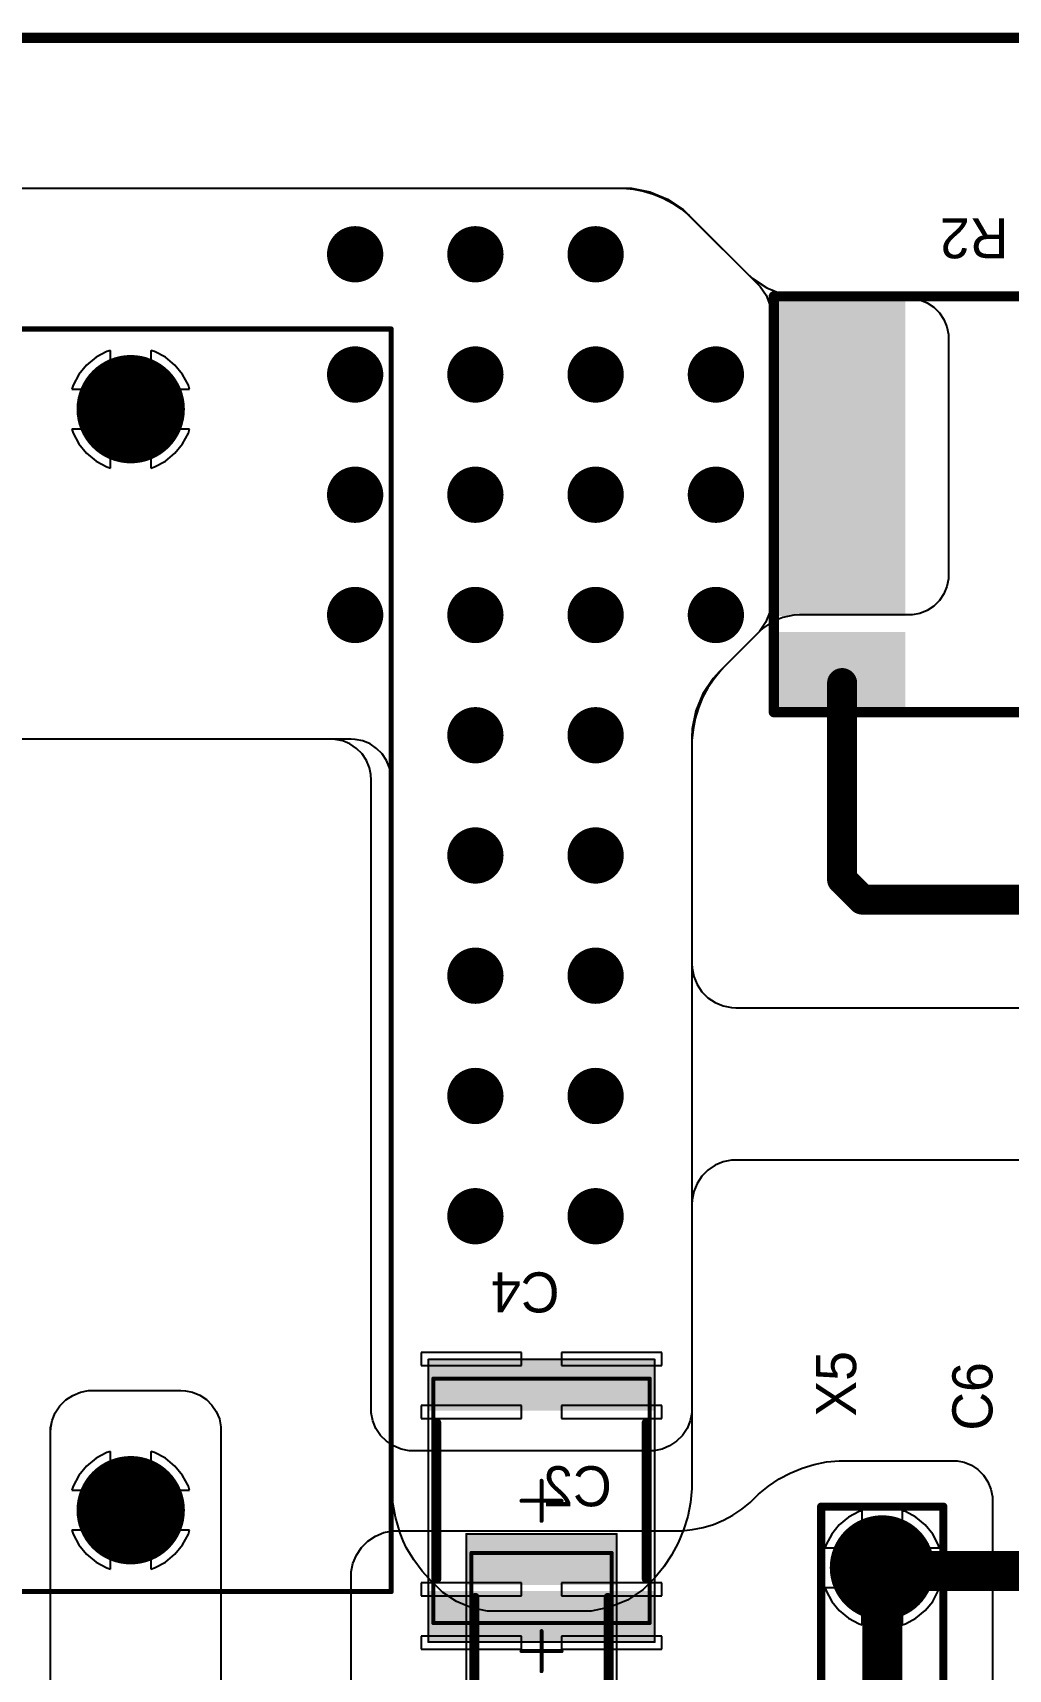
# Model space of a CAD drawing. Header units: millimetres. Extents: x 25 to 162, y 25 to 111.
# Drawn here: x 96.96 to 121.3, y 69.7 to 110.53 of the extents above; entities that cross this region are included whole.
import ezdxf

# ---------------------------------------------------------------- set-up
doc = ezdxf.new("R2010")
doc.units = ezdxf.units.MM
for name, color, linetype in [('BottomLayer', 5, 'Continuous'), ('BottomOverlay', 54, 'Continuous'), ('BottomPaste', 16, 'Continuous'), ('BottomSolder', 6, 'Continuous'), ('Mechanical1', 6, 'Continuous'), ('Mechanical13', 56, 'Continuous'), ('Mechanical15', 56, 'Continuous'), ('MultiLayer', 9, 'Continuous'), ('PadHoleLayer', 156, 'Continuous'), ('TopLayer', 1, 'Continuous'), ('TopOverlay', 2, 'Continuous'), ('TopPaste', 8, 'Continuous'), ('TopSolder', 216, 'Continuous'), ('ViaHoleLayer', 16, 'Continuous')]:
    doc.layers.add(name, color=color, linetype=linetype)

# ---------------------------------------------------------------- blocks, each defined once
blk = doc.blocks.new('SMD_C_1812_B_102')
at = {"layer": 'BottomLayer'}
for points in [[(-2.8, 1.75), (-2.8, -1.75), (-1.75, 1.75), (-1.75, -1.75)], [(1.75, 1.75), (1.75, -1.75), (2.8, 1.75), (2.8, -1.75)]]:
    blk.add_solid(points, dxfattribs=at)
at = {"layer": 'BottomOverlay', "const_width": 0.2}
for points in [[(-1.35, 1.65), (1.35, 1.65)], [(-1.35, -1.65), (1.35, -1.65)]]:
    blk.add_lwpolyline(points, dxfattribs=at)
at = {"layer": 'BottomOverlay', "const_width": 0.1}
for points in [[(-1.4, 1.65, 1), (-1.3, 1.65, 1)], [(1.3, 1.65, 1), (1.4, 1.65, 1)], [(-1.4, -1.65, 1), (-1.3, -1.65, 1)], [(1.3, -1.65, 1), (1.4, -1.65, 1)]]:
    blk.add_lwpolyline(points, format="xyb", close=True, dxfattribs=at)
at = {"layer": 'BottomPaste'}
for points in [[(-2.8, 1.75), (-2.8, -1.75), (-1.75, 1.75), (-1.75, -1.75)], [(1.75, 1.75), (1.75, -1.75), (2.8, 1.75), (2.8, -1.75)]]:
    blk.add_solid(points, dxfattribs=at)
at = {"layer": 'BottomSolder'}
for points in [[(-2.902, 1.852), (-2.902, -1.852), (-1.648, 1.852), (-1.648, -1.852)], [(1.648, 1.852), (1.648, -1.852), (2.902, 1.852), (2.902, -1.852)]]:
    blk.add_solid(points, dxfattribs=at)
at = {"layer": 'Mechanical13', "const_width": 0.1}
for points in [[(-2.45, 1.75), (-2.45, -1.75)], [(-2.45, 1.75), (2.45, 1.75)], [(2.45, 1.75), (2.45, -1.75)], [(-2.45, -1.75), (2.45, -1.75)]]:
    blk.add_lwpolyline(points, dxfattribs=at)
at = {"layer": 'Mechanical13', "const_width": 0.05}
for points in [[(-2.475, 1.75, 1), (-2.425, 1.75, 1)], [(-2.475, 1.75, 1), (-2.425, 1.75, 1)], [(2.425, 1.75, 1), (2.475, 1.75, 1)], [(2.425, 1.75, 1), (2.475, 1.75, 1)], [(-2.475, -1.75, 1), (-2.425, -1.75, 1)], [(-2.475, -1.75, 1), (-2.425, -1.75, 1)], [(2.425, -1.75, 1), (2.475, -1.75, 1)], [(2.425, -1.75, 1), (2.475, -1.75, 1)]]:
    blk.add_lwpolyline(points, format="xyb", close=True, dxfattribs=at)
at = {"layer": 'Mechanical15'}
for points, const_width in [([(-2.925, 1.875), (-2.925, -1.875)], 0.05), ([(-2.925, 1.875), (2.925, 1.875)], 0.05), ([(2.925, 1.875), (2.925, -1.875)], 0.05), ([(0, 0.5), (0, -0.5)], 0.1), ([(-0.5, 0), (0.5, 0)], 0.1), ([(-2.925, -1.875), (2.925, -1.875)], 0.05)]:
    blk.add_lwpolyline(points, dxfattribs=dict(at, const_width=const_width))
for points, const_width in [([(-2.937, 1.875, 1), (-2.913, 1.875, 1)], 0.025), ([(-2.937, 1.875, 1), (-2.913, 1.875, 1)], 0.025), ([(2.913, 1.875, 1), (2.937, 1.875, 1)], 0.025), ([(2.913, 1.875, 1), (2.937, 1.875, 1)], 0.025), ([(-0.025, 0.5, 1), (0.025, 0.5, 1)], 0.05), ([(-0.525, 0, 1), (-0.475, 0, 1)], 0.05), ([(0.475, 0, 1), (0.525, 0, 1)], 0.05), ([(-0.025, -0.5, 1), (0.025, -0.5, 1)], 0.05), ([(-2.937, -1.875, 1), (-2.913, -1.875, 1)], 0.025), ([(-2.937, -1.875, 1), (-2.913, -1.875, 1)], 0.025), ([(2.913, -1.875, 1), (2.937, -1.875, 1)], 0.025), ([(2.913, -1.875, 1), (2.937, -1.875, 1)], 0.025)]:
    blk.add_lwpolyline(points, format="xyb", close=True, dxfattribs=dict(at, const_width=const_width))
blk = doc.blocks.new('MKP_W13_H24_L31_5_LS27_5_103')
at = {"layer": 'BottomLayer', "const_width": 1.25}
for points in [[(-14.36, 0, 1), (-13.11, 0, 1)], [(13.11, 0, 1), (14.36, 0, 1)]]:
    blk.add_lwpolyline(points, format="xyb", close=True, dxfattribs=at)
at = {"layer": 'BottomSolder', "const_width": 1.352}
for points in [[(-14.411, 0, 1), (-13.059, 0, 1)], [(13.059, 0, 1), (14.411, 0, 1)]]:
    blk.add_lwpolyline(points, format="xyb", close=True, dxfattribs=at)
at = {"layer": 'MultiLayer', "const_width": 1.25}
for points in [[(-14.36, 0, 1), (-13.11, 0, 1)], [(13.11, 0, 1), (14.36, 0, 1)]]:
    blk.add_lwpolyline(points, format="xyb", close=True, dxfattribs=at)
at = {"layer": 'PadHoleLayer', "const_width": 0.6}
for points in [[(-14.035, 0, 1), (-13.435, 0, 1)], [(13.435, 0, 1), (14.035, 0, 1)]]:
    blk.add_lwpolyline(points, format="xyb", close=True, dxfattribs=at)
at = {"layer": 'TopLayer', "const_width": 1.25}
for points in [[(-14.36, 0, 1), (-13.11, 0, 1)], [(13.11, 0, 1), (14.36, 0, 1)]]:
    blk.add_lwpolyline(points, format="xyb", close=True, dxfattribs=at)
at = {"layer": 'TopOverlay', "const_width": 0.127}
for points in [[(15.765, 6.5), (-15.735, 6.5)], [(-15.735, -6.5), (-15.735, 6.5)], [(15.765, -6.5), (15.765, 6.5)], [(15.765, -6.5), (-15.735, -6.5)]]:
    blk.add_lwpolyline(points, dxfattribs=at)
at = {"layer": 'TopOverlay', "const_width": 0.0635}
for points in [[(-15.767, 6.5, 1), (-15.703, 6.5, 1)], [(-15.767, 6.5, 1), (-15.703, 6.5, 1)], [(15.733, 6.5, 1), (15.797, 6.5, 1)], [(15.733, 6.5, 1), (15.797, 6.5, 1)], [(-15.767, -6.5, 1), (-15.703, -6.5, 1)], [(-15.767, -6.5, 1), (-15.703, -6.5, 1)], [(15.733, -6.5, 1), (15.797, -6.5, 1)], [(15.733, -6.5, 1), (15.797, -6.5, 1)]]:
    blk.add_lwpolyline(points, format="xyb", close=True, dxfattribs=at)
at = {"layer": 'TopSolder', "const_width": 1.352}
for points in [[(-14.411, 0, 1), (-13.059, 0, 1)], [(13.059, 0, 1), (14.411, 0, 1)]]:
    blk.add_lwpolyline(points, format="xyb", close=True, dxfattribs=at)
blk = doc.blocks.new('SMD_C_2220_104')
at = {"layer": 'Mechanical13', "const_width": 0.1}
for points in [[(-3.05, -2.7), (-3.05, 2.7)], [(3.05, 2.7), (-3.05, 2.7)], [(3.05, -2.7), (3.05, 2.7)], [(3.05, -2.7), (-3.05, -2.7)]]:
    blk.add_lwpolyline(points, dxfattribs=at)
at = {"layer": 'Mechanical13', "const_width": 0.05}
for points in [[(-3.075, 2.7, 1), (-3.025, 2.7, 1)], [(-3.075, 2.7, 1), (-3.025, 2.7, 1)], [(3.025, 2.7, 1), (3.075, 2.7, 1)], [(3.025, 2.7, 1), (3.075, 2.7, 1)], [(-3.075, -2.7, 1), (-3.025, -2.7, 1)], [(-3.075, -2.7, 1), (-3.025, -2.7, 1)], [(3.025, -2.7, 1), (3.075, -2.7, 1)], [(3.025, -2.7, 1), (3.075, -2.7, 1)]]:
    blk.add_lwpolyline(points, format="xyb", close=True, dxfattribs=at)
at = {"layer": 'Mechanical15'}
for points, const_width in [([(-3.525, -2.825), (-3.525, 2.825)], 0.05), ([(3.525, 2.825), (-3.525, 2.825)], 0.05), ([(3.525, -2.825), (3.525, 2.825)], 0.05), ([(0, -0.5), (0, 0.5)], 0.1), ([(0.5, 0), (-0.5, 0)], 0.1), ([(3.525, -2.825), (-3.525, -2.825)], 0.05)]:
    blk.add_lwpolyline(points, dxfattribs=dict(at, const_width=const_width))
for points, const_width in [([(-3.537, 2.825, 1), (-3.512, 2.825, 1)], 0.025), ([(-3.537, 2.825, 1), (-3.512, 2.825, 1)], 0.025), ([(3.512, 2.825, 1), (3.537, 2.825, 1)], 0.025), ([(3.512, 2.825, 1), (3.537, 2.825, 1)], 0.025), ([(-0.025, 0.5, 1), (0.025, 0.5, 1)], 0.05), ([(-0.525, 0, 1), (-0.475, 0, 1)], 0.05), ([(0.475, 0, 1), (0.525, 0, 1)], 0.05), ([(-0.025, -0.5, 1), (0.025, -0.5, 1)], 0.05), ([(-3.537, -2.825, 1), (-3.512, -2.825, 1)], 0.025), ([(-3.537, -2.825, 1), (-3.512, -2.825, 1)], 0.025), ([(3.512, -2.825, 1), (3.537, -2.825, 1)], 0.025), ([(3.512, -2.825, 1), (3.537, -2.825, 1)], 0.025)]:
    blk.add_lwpolyline(points, format="xyb", close=True, dxfattribs=dict(at, const_width=const_width))
at = {"layer": 'TopLayer'}
for points in [[(-2.35, -2.7), (-2.35, 2.7), (-3.4, -2.7), (-3.4, 2.7)], [(3.4, -2.7), (3.4, 2.7), (2.35, -2.7), (2.35, 2.7)]]:
    blk.add_solid(points, dxfattribs=at)
at = {"layer": 'TopOverlay', "const_width": 0.2}
for points in [[(1.95, 2.6), (-1.95, 2.6)], [(1.95, -2.6), (-1.95, -2.6)]]:
    blk.add_lwpolyline(points, dxfattribs=at)
at = {"layer": 'TopOverlay', "const_width": 0.1}
for points in [[(-2, 2.6, 1), (-1.9, 2.6, 1)], [(1.9, 2.6, 1), (2, 2.6, 1)], [(-2, -2.6, 1), (-1.9, -2.6, 1)], [(1.9, -2.6, 1), (2, -2.6, 1)]]:
    blk.add_lwpolyline(points, format="xyb", close=True, dxfattribs=at)
at = {"layer": 'TopPaste'}
for points in [[(-2.35, -2.7), (-2.35, 2.7), (-3.4, -2.7), (-3.4, 2.7)], [(3.4, -2.7), (3.4, 2.7), (2.35, -2.7), (2.35, 2.7)]]:
    blk.add_solid(points, dxfattribs=at)
at = {"layer": 'TopSolder'}
for points in [[(-2.248, -2.802), (-2.248, 2.802), (-3.502, -2.802), (-3.502, 2.802)], [(3.502, -2.802), (3.502, 2.802), (2.248, -2.802), (2.248, 2.802)]]:
    blk.add_solid(points, dxfattribs=at)
blk = doc.blocks.new('WSL3637_3_O__110')
at = {"layer": 'TopLayer'}
for points in [[(-1.475, 4.43), (1.475, 4.43), (-1.475, 6.09), (1.475, 6.09)], [(5.995, 4.43), (8.945, 4.43), (5.995, 6.09), (8.945, 6.09)], [(-1.475, -3.82), (1.475, -3.82), (-1.475, 3.82), (1.475, 3.82)], [(5.995, -3.82), (8.945, -3.82), (5.995, 3.82), (8.945, 3.82)]]:
    blk.add_solid(points, dxfattribs=at)
at = {"layer": 'TopOverlay', "const_width": 0.254}
for points in [[(-1.7, 6.325), (-1.7, -4.05)], [(9.175, 6.325), (-1.7, 6.325)], [(9.175, 6.325), (9.175, -4.05)], [(9.175, -4.05), (-1.7, -4.05)]]:
    blk.add_lwpolyline(points, dxfattribs=at)
at = {"layer": 'TopOverlay', "const_width": 0.127}
for points in [[(-1.763, 6.325, 1), (-1.636, 6.325, 1)], [(-1.763, 6.325, 1), (-1.636, 6.325, 1)], [(9.112, 6.325, 1), (9.239, 6.325, 1)], [(9.112, 6.325, 1), (9.239, 6.325, 1)], [(-1.763, -4.05, 1), (-1.636, -4.05, 1)], [(-1.763, -4.05, 1), (-1.636, -4.05, 1)], [(9.112, -4.05, 1), (9.239, -4.05, 1)], [(9.112, -4.05, 1), (9.239, -4.05, 1)]]:
    blk.add_lwpolyline(points, format="xyb", close=True, dxfattribs=at)
at = {"layer": 'TopPaste'}
for points in [[(-1.475, 4.43), (1.475, 4.43), (-1.475, 6.09), (1.475, 6.09)], [(5.995, 4.43), (8.945, 4.43), (5.995, 6.09), (8.945, 6.09)], [(-1.475, -3.82), (1.475, -3.82), (-1.475, 3.82), (1.475, 3.82)], [(5.995, -3.82), (8.945, -3.82), (5.995, 3.82), (8.945, 3.82)]]:
    blk.add_solid(points, dxfattribs=at)
at = {"layer": 'TopSolder'}
for points in [[(-1.577, 4.328), (1.577, 4.328), (-1.577, 6.192), (1.577, 6.192)], [(5.893, 4.328), (9.047, 4.328), (5.893, 6.192), (9.047, 6.192)], [(-1.577, -3.922), (1.577, -3.922), (-1.577, 3.922), (1.577, 3.922)], [(5.893, -3.922), (9.047, -3.922), (5.893, 3.922), (9.047, 3.922)]]:
    blk.add_solid(points, dxfattribs=at)
blk = doc.blocks.new('63849_1___________154719_1__124')
at = {"layer": 'BottomLayer', "const_width": 1.206}
for points in [[(-0.603, 0, 1), (0.603, 0, 1)], [(4.477, 0, 1), (5.683, 0, 1)]]:
    blk.add_lwpolyline(points, format="xyb", close=True, dxfattribs=at)
at = {"layer": 'BottomSolder', "const_width": 1.308}
for points in [[(-0.654, 0, 1), (0.654, 0, 1)], [(4.426, 0, 1), (5.734, 0, 1)]]:
    blk.add_lwpolyline(points, format="xyb", close=True, dxfattribs=at)
at = {"layer": 'MultiLayer', "const_width": 1.206}
for points in [[(-0.603, 0, 1), (0.603, 0, 1)], [(4.477, 0, 1), (5.683, 0, 1)]]:
    blk.add_lwpolyline(points, format="xyb", close=True, dxfattribs=at)
at = {"layer": 'PadHoleLayer', "const_width": 0.75}
for points in [[(-0.375, 0, 1), (0.375, 0, 1)], [(4.705, 0, 1), (5.455, 0, 1)]]:
    blk.add_lwpolyline(points, format="xyb", close=True, dxfattribs=at)
at = {"layer": 'TopLayer', "const_width": 1.206}
for points in [[(-0.603, 0, 1), (0.603, 0, 1)], [(4.477, 0, 1), (5.683, 0, 1)]]:
    blk.add_lwpolyline(points, format="xyb", close=True, dxfattribs=at)
at = {"layer": 'TopOverlay', "const_width": 0.203}
for points in [[(-1.524, 1.524), (6.604, 1.524)], [(-1.524, 1.524), (-1.524, -1.524)], [(6.604, 1.524), (6.604, -1.524)], [(-1.524, -1.524), (6.604, -1.524)]]:
    blk.add_lwpolyline(points, dxfattribs=at)
at = {"layer": 'TopOverlay', "const_width": 0.102}
for points in [[(-1.575, 1.524, 1), (-1.473, 1.524, 1)], [(-1.575, 1.524, 1), (-1.473, 1.524, 1)], [(6.553, 1.524, 1), (6.655, 1.524, 1)], [(6.553, 1.524, 1), (6.655, 1.524, 1)], [(-1.575, -1.524, 1), (-1.473, -1.524, 1)], [(-1.575, -1.524, 1), (-1.473, -1.524, 1)], [(6.553, -1.524, 1), (6.655, -1.524, 1)], [(6.553, -1.524, 1), (6.655, -1.524, 1)]]:
    blk.add_lwpolyline(points, format="xyb", close=True, dxfattribs=at)
at = {"layer": 'TopSolder', "const_width": 1.308}
for points in [[(-0.654, 0, 1), (0.654, 0, 1)], [(4.426, 0, 1), (5.734, 0, 1)]]:
    blk.add_lwpolyline(points, format="xyb", close=True, dxfattribs=at)

msp = doc.modelspace()

# ---------------------------------------------------------------- linework, layer by layer
at = {"layer": 'BottomLayer'}
for p, q in [((67.65, 106.65), (111.655, 106.65)), ((111.655, 106.65), (111.655, 106.65)), ((111.655, 106.65), (111.655, 106.65)), ((111.655, 106.65), (111.892, 106.65)), ((111.892, 106.65), (112.356, 106.558)), ((112.356, 106.558), (112.793, 106.377)), ((112.793, 106.377), (113.186, 106.114)), ((113.186, 106.114), (113.354, 105.946)), ((113.354, 105.946), (115.017, 104.283)), ((115.017, 104.283), (115.017, 104.283)), ((115.017, 104.283), (115.017, 104.283)), ((115.017, 104.283), (115.108, 104.192)), ((115.108, 104.192), (115.251, 103.978)), ((115.251, 103.978), (115.35, 103.74)), ((115.35, 103.74), (115.4, 103.487)), ((115.4, 103.487), (115.4, 103.359)), ((115.4, 103.359), (115.4, 96.483)), ((115.4, 96.483), (115.4, 96.483)), ((115.4, 96.483), (115.4, 96.344)), ((115.346, 96.072), (115.24, 95.816)), ((115.4, 96.344), (115.346, 96.072)), ((115.086, 95.586), (114.988, 95.488)), ((115.24, 95.816), (115.086, 95.586)), ((114.988, 95.488), (114.083, 94.583)), ((113.929, 94.413), (113.675, 94.033)), ((114.083, 94.583), (113.929, 94.413)), ((114.083, 94.583), (114.083, 94.583)), ((113.675, 94.033), (113.5, 93.611)), ((113.5, 93.611), (113.411, 93.163)), ((113.411, 93.163), (113.4, 92.934)), ((104.9, 92.9), (76.3, 92.9)), ((104.998, 92.895), (104.9, 92.9)), ((105.19, 92.857), (104.998, 92.895)), ((105.371, 92.782), (105.19, 92.857)), ((105.534, 92.673), (105.371, 92.782)), ((113.4, 92.934), (113.4, 74.38)), ((105.673, 92.534), (105.534, 92.673)), ((105.782, 92.371), (105.673, 92.534)), ((105.857, 92.19), (105.782, 92.371)), ((105.891, 92.018), (105.857, 92.19)), ((105.895, 91.998), (105.891, 92.018)), ((105.9, 91.904), (105.895, 91.998)), ((105.9, 91.9), (105.9, 91.904)), ((105.9, 74.521), (105.9, 91.9)), ((105.9, 91.9), (105.9, 91.9)), ((105.9, 91.9), (105.9, 91.9)), ((97.634, 76.269), (97.781, 76.416)), ((97.781, 76.416), (97.953, 76.53)), ((97.953, 76.53), (98.144, 76.61)), ((98.144, 76.61), (98.347, 76.65)), ((98.347, 76.65), (98.45, 76.65)), ((98.45, 76.65), (100.65, 76.65)), ((100.65, 76.65), (100.65, 76.65)), ((100.65, 76.65), (100.65, 76.65)), ((100.65, 76.65), (100.651, 76.65)), ((100.651, 76.65), (100.768, 76.646)), ((100.768, 76.646), (100.942, 76.612)), ((100.942, 76.612), (101.124, 76.536)), ((101.124, 76.536), (101.287, 76.427)), ((101.287, 76.427), (101.427, 76.287)), ((97.44, 75.906), (97.519, 76.097)), ((97.519, 76.097), (97.634, 76.269)), ((101.427, 76.287), (101.536, 76.124)), ((101.536, 76.124), (101.612, 75.942)), ((97.4, 75.6), (97.403, 75.717)), ((97.4, 64.7), (97.4, 75.6)), ((97.4, 75.6), (97.4, 75.6)), ((97.4, 75.6), (97.4, 75.6)), ((97.403, 75.717), (97.44, 75.906)), ((101.612, 75.942), (101.65, 75.748)), ((101.65, 75.748), (101.65, 75.65)), ((101.65, 75.65), (101.65, 64.65)), ((105.897, 74.314), (105.9, 74.521)), ((105.932, 73.9), (105.897, 74.314)), ((113.4, 74.38), (113.4, 74.38)), ((113.4, 74.38), (113.4, 74.204)), ((113.4, 74.204), (113.366, 73.855)), ((106.008, 73.492), (105.932, 73.9)), ((113.297, 73.511), (113.195, 73.175)), ((113.366, 73.855), (113.297, 73.511)), ((106.123, 73.093), (106.008, 73.492)), ((106.2, 72.9), (106.123, 73.093)), ((113.195, 73.175), (113.061, 72.85)), ((106.276, 72.738), (106.2, 72.9)), ((106.2, 72.9), (106.2, 72.9)), ((106.2, 72.9), (106.2, 72.9)), ((106.46, 72.429), (106.276, 72.738)), ((113.061, 72.85), (112.895, 72.541)), ((106.673, 72.141), (106.46, 72.429)), ((112.895, 72.541), (112.7, 72.249)), ((106.914, 71.874), (106.673, 72.141)), ((107.046, 71.754), (106.914, 71.874)), ((112.478, 71.978), (112.354, 71.854)), ((112.7, 72.249), (112.478, 71.978)), ((107.19, 71.61), (107.046, 71.754)), ((107.527, 71.385), (107.19, 71.61)), ((112.186, 71.686), (111.793, 71.423)), ((112.354, 71.854), (112.186, 71.686)), ((112.354, 71.854), (112.354, 71.854)), ((107.902, 71.229), (107.527, 71.385)), ((108.301, 71.15), (107.902, 71.229)), ((108.504, 71.15), (108.301, 71.15)), ((110.655, 71.15), (108.504, 71.15)), ((110.892, 71.15), (110.655, 71.15)), ((111.356, 71.242), (110.892, 71.15)), ((111.793, 71.423), (111.356, 71.242))]:
    msp.add_line(p, q, dxfattribs=at)
for points, const_width in [([(104.7, 105, 1), (105.3, 105, 1)], 0.6), ([(107.7, 105, 1), (108.3, 105, 1)], 0.6), ([(110.7, 105, 1), (111.3, 105, 1)], 0.6), ([(104.7, 102, 1), (105.3, 102, 1)], 0.6), ([(107.7, 102, 1), (108.3, 102, 1)], 0.6), ([(110.7, 102, 1), (111.3, 102, 1)], 0.6), ([(113.7, 102, 1), (114.3, 102, 1)], 0.6), ([(104.7, 99, 1), (105.3, 99, 1)], 0.6), ([(107.7, 99, 1), (108.3, 99, 1)], 0.6), ([(110.7, 99, 1), (111.3, 99, 1)], 0.6), ([(113.7, 99, 1), (114.3, 99, 1)], 0.6), ([(104.7, 96, 1), (105.3, 96, 1)], 0.6), ([(107.7, 96, 1), (108.3, 96, 1)], 0.6), ([(110.7, 96, 1), (111.3, 96, 1)], 0.6), ([(113.7, 96, 1), (114.3, 96, 1)], 0.6), ([(107.7, 93, 1), (108.3, 93, 1)], 0.6), ([(110.7, 93, 1), (111.3, 93, 1)], 0.6), ([(107.7, 90, 1), (108.3, 90, 1)], 0.6), ([(110.7, 90, 1), (111.3, 90, 1)], 0.6), ([(107.7, 87, 1), (108.3, 87, 1)], 0.6), ([(110.7, 87, 1), (111.3, 87, 1)], 0.6), ([(107.7, 84, 1), (108.3, 84, 1)], 0.6), ([(110.7, 84, 1), (111.3, 84, 1)], 0.6), ([(107.7, 81, 1), (108.3, 81, 1)], 0.6), ([(110.7, 81, 1), (111.3, 81, 1)], 0.6), ([(117.9, 72.23, 1), (118.4, 72.23, 1)], 0.5), ([(117.9, 72.23, 1), (118.4, 72.23, 1)], 0.5), ([(117.98, 72.15, 1), (118.48, 72.15, 1)], 0.5), ([(117.98, 72.15, 1), (118.48, 72.15, 1)], 0.5)]:
    msp.add_lwpolyline(points, format="xyb", close=True, dxfattribs=dict(at, const_width=const_width))
at = {"layer": 'BottomLayer', "const_width": 1}
for points in [[(118.15, 67.15), (118.15, 72.23)], [(118.15, 72.23), (118.23, 72.15)], [(118.23, 72.15), (122.15, 72.15)]]:
    msp.add_lwpolyline(points, dxfattribs=at)
at = {"layer": 'BottomSolder', "const_width": 0.702}
for points in [[(104.649, 105, 1), (105.351, 105, 1)], [(107.649, 105, 1), (108.351, 105, 1)], [(110.649, 105, 1), (111.351, 105, 1)], [(104.649, 102, 1), (105.351, 102, 1)], [(107.649, 102, 1), (108.351, 102, 1)], [(110.649, 102, 1), (111.351, 102, 1)], [(113.649, 102, 1), (114.351, 102, 1)], [(104.649, 99, 1), (105.351, 99, 1)], [(107.649, 99, 1), (108.351, 99, 1)], [(110.649, 99, 1), (111.351, 99, 1)], [(113.649, 99, 1), (114.351, 99, 1)], [(104.649, 96, 1), (105.351, 96, 1)], [(107.649, 96, 1), (108.351, 96, 1)], [(110.649, 96, 1), (111.351, 96, 1)], [(113.649, 96, 1), (114.351, 96, 1)], [(107.649, 93, 1), (108.351, 93, 1)], [(110.649, 93, 1), (111.351, 93, 1)], [(107.649, 90, 1), (108.351, 90, 1)], [(110.649, 90, 1), (111.351, 90, 1)], [(107.649, 87, 1), (108.351, 87, 1)], [(110.649, 87, 1), (111.351, 87, 1)], [(107.649, 84, 1), (108.351, 84, 1)], [(110.649, 84, 1), (111.351, 84, 1)], [(107.649, 81, 1), (108.351, 81, 1)], [(110.649, 81, 1), (111.351, 81, 1)]]:
    msp.add_lwpolyline(points, format="xyb", close=True, dxfattribs=at)
at = {"layer": 'Mechanical1', "const_width": 0.254}
msp.add_lwpolyline([(25.4, 110.4), (161.4, 110.4)], dxfattribs=at)
at = {"layer": 'MultiLayer', "const_width": 0.6}
for points in [[(104.7, 105, 1), (105.3, 105, 1)], [(107.7, 105, 1), (108.3, 105, 1)], [(110.7, 105, 1), (111.3, 105, 1)], [(104.7, 102, 1), (105.3, 102, 1)], [(107.7, 102, 1), (108.3, 102, 1)], [(110.7, 102, 1), (111.3, 102, 1)], [(113.7, 102, 1), (114.3, 102, 1)], [(104.7, 99, 1), (105.3, 99, 1)], [(107.7, 99, 1), (108.3, 99, 1)], [(110.7, 99, 1), (111.3, 99, 1)], [(113.7, 99, 1), (114.3, 99, 1)], [(104.7, 96, 1), (105.3, 96, 1)], [(107.7, 96, 1), (108.3, 96, 1)], [(110.7, 96, 1), (111.3, 96, 1)], [(113.7, 96, 1), (114.3, 96, 1)], [(107.7, 93, 1), (108.3, 93, 1)], [(110.7, 93, 1), (111.3, 93, 1)], [(107.7, 90, 1), (108.3, 90, 1)], [(110.7, 90, 1), (111.3, 90, 1)], [(107.7, 87, 1), (108.3, 87, 1)], [(110.7, 87, 1), (111.3, 87, 1)], [(107.7, 84, 1), (108.3, 84, 1)], [(110.7, 84, 1), (111.3, 84, 1)], [(107.7, 81, 1), (108.3, 81, 1)], [(110.7, 81, 1), (111.3, 81, 1)]]:
    msp.add_lwpolyline(points, format="xyb", close=True, dxfattribs=at)
at = {"layer": 'TopLayer'}
for p, q in [((67.65, 106.65), (111.555, 106.65)), ((111.555, 106.65), (111.555, 106.65)), ((111.555, 106.65), (111.555, 106.65)), ((111.555, 106.65), (111.685, 106.65)), ((111.685, 106.65), (111.943, 106.625)), ((111.943, 106.625), (112.198, 106.574)), ((112.198, 106.574), (112.447, 106.499)), ((112.447, 106.499), (112.687, 106.399)), ((112.687, 106.399), (112.916, 106.277)), ((112.916, 106.277), (113.132, 106.132)), ((113.132, 106.132), (113.332, 105.968)), ((113.332, 105.968), (113.424, 105.876)), ((113.424, 105.876), (114.746, 104.554)), ((114.746, 104.554), (114.746, 104.554)), ((114.746, 104.554), (114.909, 104.406)), ((114.909, 104.406), (115.272, 104.163)), ((115.272, 104.163), (115.677, 103.996)), ((115.677, 103.996), (116.106, 103.911)), ((116.106, 103.911), (116.324, 103.9)), ((116.324, 103.9), (118.8, 103.9)), ((118.8, 103.9), (118.8, 103.9)), ((118.8, 103.9), (118.8, 103.9)), ((118.8, 103.9), (118.802, 103.9)), ((118.802, 103.9), (118.919, 103.896)), ((118.919, 103.896), (119.092, 103.862)), ((119.092, 103.862), (119.274, 103.786)), ((119.274, 103.786), (119.437, 103.677)), ((119.437, 103.677), (119.577, 103.537)), ((119.577, 103.537), (119.686, 103.374)), ((119.686, 103.374), (119.762, 103.192)), ((119.762, 103.192), (119.8, 102.998)), ((119.8, 102.998), (119.8, 102.9)), ((119.8, 102.9), (119.8, 97)), ((98.804, 102.574), (98.535, 102.43)), ((98.9, 102.603), (98.804, 102.574)), ((98.9, 101.635), (98.9, 102.603)), ((99.996, 102.574), (99.9, 102.603)), ((99.9, 102.603), (99.9, 101.635)), ((100.265, 102.43), (99.996, 102.574)), ((98.299, 102.236), (98.105, 102)), ((98.535, 102.43), (98.299, 102.236)), ((100.501, 102.236), (100.265, 102.43)), ((100.695, 102), (100.501, 102.236)), ((97.961, 101.731), (97.932, 101.635)), ((98.105, 102), (97.961, 101.731)), ((100.839, 101.731), (100.695, 102)), ((100.868, 101.635), (100.839, 101.731)), ((97.932, 101.635), (98.9, 101.635)), ((99.9, 101.635), (100.868, 101.635)), ((98.9, 100.635), (97.932, 100.635)), ((97.932, 100.635), (97.961, 100.539)), ((97.961, 100.539), (98.105, 100.27)), ((98.9, 99.667), (98.9, 100.635)), ((100.868, 100.635), (99.9, 100.635)), ((99.9, 100.635), (99.9, 99.667)), ((100.695, 100.27), (100.839, 100.539)), ((100.839, 100.539), (100.868, 100.635)), ((98.105, 100.27), (98.299, 100.034)), ((100.501, 100.034), (100.695, 100.27)), ((98.299, 100.034), (98.535, 99.84)), ((98.535, 99.84), (98.804, 99.696)), ((98.804, 99.696), (98.9, 99.667)), ((99.9, 99.667), (99.996, 99.696)), ((99.996, 99.696), (100.265, 99.84)), ((100.265, 99.84), (100.501, 100.034)), ((119.8, 96.901), (119.762, 96.708)), ((119.8, 97), (119.8, 97)), ((119.8, 97), (119.8, 96.901)), ((119.577, 96.363), (119.437, 96.223)), ((119.686, 96.526), (119.577, 96.363)), ((119.762, 96.708), (119.686, 96.526)), ((115.945, 95.993), (115.674, 95.939)), ((116.083, 96), (115.945, 95.993)), ((118.8, 96), (116.083, 96)), ((116.083, 96), (116.083, 96)), ((118.898, 96), (118.8, 96)), ((119.092, 96.038), (118.898, 96)), ((119.274, 96.114), (119.092, 96.038)), ((119.437, 96.223), (119.274, 96.114)), ((115.088, 95.588), (114.224, 94.724)), ((115.19, 95.681), (115.088, 95.588)), ((115.42, 95.834), (115.19, 95.681)), ((115.674, 95.939), (115.42, 95.834)), ((113.954, 94.411), (113.8, 94.181)), ((114.129, 94.624), (113.954, 94.411)), ((114.224, 94.724), (114.129, 94.624)), ((114.224, 94.724), (114.224, 94.724)), ((113.67, 93.938), (113.564, 93.682)), ((113.8, 94.181), (113.67, 93.938)), ((113.564, 93.682), (113.484, 93.418)), ((113.43, 93.147), (113.403, 92.872)), ((113.484, 93.418), (113.43, 93.147)), ((104.4, 92.9), (76.4, 92.9)), ((104.498, 92.895), (104.4, 92.9)), ((104.69, 92.857), (104.498, 92.895)), ((104.871, 92.782), (104.69, 92.857)), ((105.034, 92.673), (104.871, 92.782)), ((113.403, 92.872), (113.4, 92.734)), ((113.4, 92.734), (113.4, 87.3)), ((105.173, 92.534), (105.034, 92.673)), ((105.282, 92.371), (105.173, 92.534)), ((105.357, 92.19), (105.282, 92.371)), ((105.391, 92.018), (105.357, 92.19)), ((105.395, 91.998), (105.391, 92.018)), ((105.4, 91.902), (105.395, 91.998)), ((105.4, 91.9), (105.4, 91.902)), ((105.4, 76.2), (105.4, 91.9)), ((105.4, 91.9), (105.4, 91.9)), ((105.4, 91.9), (105.4, 91.9)), ((113.4, 87.3), (113.405, 87.192)), ((113.405, 87.192), (113.447, 86.981)), ((113.447, 86.981), (113.53, 86.781)), ((113.53, 86.781), (113.65, 86.602)), ((113.65, 86.602), (113.802, 86.45)), ((113.802, 86.45), (113.981, 86.33)), ((113.981, 86.33), (114.181, 86.247)), ((114.181, 86.247), (114.392, 86.205)), ((114.392, 86.205), (114.5, 86.2)), ((114.5, 86.2), (125.6, 86.2)), ((113.802, 82.15), (113.65, 81.998)), ((113.981, 82.27), (113.802, 82.15)), ((114.181, 82.353), (113.981, 82.27)), ((114.392, 82.395), (114.181, 82.353)), ((114.5, 82.4), (114.392, 82.395)), ((125.6, 82.4), (114.5, 82.4)), ((114.5, 82.4), (114.5, 82.4)), ((113.53, 81.818), (113.447, 81.619)), ((113.65, 81.998), (113.53, 81.818)), ((113.405, 81.408), (113.4, 81.3)), ((113.4, 81.3), (113.4, 76.2)), ((113.447, 81.619), (113.405, 81.408)), ((109.15, 77.6), (106.65, 77.6)), ((106.65, 77.6), (106.65, 77.275)), ((109.15, 77.275), (109.15, 77.6)), ((112.65, 77.6), (110.15, 77.6)), ((110.15, 77.6), (110.15, 77.275)), ((112.65, 77.275), (112.65, 77.6)), ((106.65, 77.275), (109.15, 77.275)), ((110.15, 77.275), (112.65, 77.275)), ((97.634, 76.269), (97.781, 76.416)), ((97.781, 76.416), (97.953, 76.53)), ((97.953, 76.53), (98.144, 76.61)), ((98.144, 76.61), (98.347, 76.65)), ((98.347, 76.65), (98.45, 76.65)), ((98.45, 76.65), (100.65, 76.65)), ((100.65, 76.65), (100.65, 76.65)), ((100.65, 76.65), (100.65, 76.65)), ((100.65, 76.65), (100.65, 76.65)), ((100.65, 76.65), (100.767, 76.646)), ((100.767, 76.646), (100.942, 76.612)), ((100.942, 76.612), (101.124, 76.536)), ((101.124, 76.536), (101.287, 76.427)), ((101.287, 76.427), (101.427, 76.287)), ((97.44, 75.906), (97.519, 76.097)), ((97.519, 76.097), (97.634, 76.269)), ((101.427, 76.287), (101.536, 76.124)), ((101.536, 76.124), (101.612, 75.942)), ((105.4, 76.097), (105.4, 76.2)), ((105.44, 75.894), (105.4, 76.097)), ((109.15, 76.275), (106.65, 76.275)), ((106.65, 76.275), (106.65, 75.95)), ((106.65, 75.95), (109.15, 75.95)), ((109.15, 75.95), (109.15, 76.275)), ((112.65, 76.275), (110.15, 76.275)), ((110.15, 76.275), (110.15, 75.95)), ((110.15, 75.95), (112.65, 75.95)), ((112.65, 75.95), (112.65, 76.275)), ((113.4, 76.097), (113.36, 75.894)), ((113.4, 76.2), (113.4, 76.2)), ((113.4, 76.2), (113.4, 76.097)), ((97.4, 75.6), (97.404, 75.725)), ((97.4, 64.6), (97.4, 75.6)), ((97.4, 75.6), (97.4, 75.6)), ((97.404, 75.725), (97.44, 75.906)), ((101.612, 75.942), (101.65, 75.748)), ((101.65, 75.748), (101.65, 75.65)), ((101.65, 75.65), (101.65, 64.65)), ((105.519, 75.703), (105.44, 75.894)), ((105.634, 75.531), (105.519, 75.703)), ((113.28, 75.703), (113.166, 75.531)), ((113.36, 75.894), (113.28, 75.703)), ((98.9, 75.133), (98.804, 75.104)), ((98.9, 74.165), (98.9, 75.133)), ((99.996, 75.104), (99.9, 75.133)), ((99.9, 75.133), (99.9, 74.165)), ((105.781, 75.384), (105.634, 75.531)), ((105.953, 75.269), (105.781, 75.384)), ((106.144, 75.19), (105.953, 75.269)), ((106.347, 75.15), (106.144, 75.19)), ((106.45, 75.15), (106.347, 75.15)), ((112.35, 75.15), (106.45, 75.15)), ((112.453, 75.15), (112.35, 75.15)), ((112.656, 75.19), (112.453, 75.15)), ((112.847, 75.269), (112.656, 75.19)), ((113.019, 75.384), (112.847, 75.269)), ((113.166, 75.531), (113.019, 75.384)), ((98.299, 74.766), (98.105, 74.53)), ((98.535, 74.96), (98.299, 74.766)), ((98.804, 75.104), (98.535, 74.96)), ((100.265, 74.96), (99.996, 75.104)), ((100.501, 74.766), (100.265, 74.96)), ((100.695, 74.53), (100.501, 74.766)), ((116.149, 74.715), (116.452, 74.807)), ((116.452, 74.807), (116.764, 74.869)), ((116.764, 74.869), (117.08, 74.9)), ((117.08, 74.9), (117.238, 74.9)), ((117.238, 74.9), (119.9, 74.9)), ((119.9, 74.9), (119.9, 74.9)), ((119.9, 74.9), (119.9, 74.9)), ((119.9, 74.9), (119.9, 74.9)), ((119.9, 74.9), (120.017, 74.896)), ((120.017, 74.896), (120.192, 74.862)), ((120.192, 74.862), (120.374, 74.786)), ((120.374, 74.786), (120.537, 74.677)), ((98.105, 74.53), (97.961, 74.261)), ((100.839, 74.261), (100.695, 74.53)), ((115.311, 74.267), (115.575, 74.444)), ((115.575, 74.444), (115.855, 74.593)), ((115.855, 74.593), (116.149, 74.715)), ((120.537, 74.677), (120.677, 74.537)), ((120.677, 74.537), (120.786, 74.374)), ((120.786, 74.374), (120.862, 74.192)), ((97.961, 74.261), (97.932, 74.165)), ((97.932, 74.165), (98.9, 74.165)), ((99.9, 74.165), (100.868, 74.165)), ((100.868, 74.165), (100.839, 74.261)), ((114.856, 73.861), (114.954, 73.954)), ((114.954, 73.954), (115.066, 74.066)), ((114.954, 73.954), (114.954, 73.954)), ((114.954, 73.954), (114.954, 73.954)), ((115.066, 74.066), (115.311, 74.267)), ((120.862, 74.192), (120.9, 73.998)), ((120.9, 73.998), (120.9, 73.9)), ((114.187, 73.413), (114.424, 73.54)), ((114.424, 73.54), (114.648, 73.69)), ((114.648, 73.69), (114.856, 73.861)), ((117.571, 73.629), (117.309, 73.489)), ((117.65, 73.653), (117.571, 73.629)), ((117.65, 72.73), (117.65, 73.653)), ((118.729, 73.629), (118.65, 73.653)), ((118.65, 73.653), (118.65, 72.73)), ((118.991, 73.489), (118.729, 73.629)), ((120.9, 73.9), (120.9, 65.4)), ((98.9, 73.165), (97.932, 73.165)), ((97.932, 73.165), (97.961, 73.069)), ((98.9, 72.197), (98.9, 73.165)), ((100.868, 73.165), (99.9, 73.165)), ((99.9, 73.165), (99.9, 72.197)), ((100.839, 73.069), (100.868, 73.165)), ((105.505, 73.019), (105.715, 73.106)), ((105.715, 73.106), (105.937, 73.15)), ((105.937, 73.15), (106.05, 73.15)), ((106.05, 73.15), (112.894, 73.15)), ((112.894, 73.15), (113.014, 73.15)), ((113.014, 73.15), (113.148, 73.153)), ((113.014, 73.15), (113.014, 73.15)), ((113.014, 73.15), (113.014, 73.15)), ((113.148, 73.153), (113.416, 73.18)), ((113.416, 73.18), (113.68, 73.232)), ((113.68, 73.232), (113.938, 73.31)), ((113.938, 73.31), (114.187, 73.413)), ((117.08, 73.3), (116.891, 73.071)), ((117.309, 73.489), (117.08, 73.3)), ((119.22, 73.3), (118.991, 73.489)), ((119.409, 73.071), (119.22, 73.3)), ((97.961, 73.069), (98.105, 72.8)), ((98.105, 72.8), (98.299, 72.564)), ((100.501, 72.564), (100.695, 72.8)), ((100.695, 72.8), (100.839, 73.069)), ((105.031, 72.545), (105.157, 72.733)), ((105.157, 72.733), (105.317, 72.893)), ((105.317, 72.893), (105.505, 73.019)), ((116.751, 72.809), (116.727, 72.73)), ((116.727, 72.73), (117.65, 72.73)), ((116.891, 73.071), (116.751, 72.809)), ((118.65, 72.73), (119.573, 72.73)), ((119.549, 72.809), (119.409, 73.071)), ((119.573, 72.73), (119.549, 72.809)), ((98.299, 72.564), (98.535, 72.37)), ((98.535, 72.37), (98.804, 72.226)), ((99.996, 72.226), (100.265, 72.37)), ((100.265, 72.37), (100.501, 72.564)), ((104.903, 72.126), (104.944, 72.335)), ((104.944, 72.335), (105.031, 72.545)), ((98.804, 72.226), (98.9, 72.197)), ((99.9, 72.197), (99.996, 72.226)), ((104.9, 72), (104.903, 72.126)), ((104.9, 67.7), (104.9, 72)), ((104.9, 72), (104.9, 72)), ((109.15, 71.85), (106.65, 71.85)), ((106.65, 71.85), (106.65, 71.525)), ((106.65, 71.525), (109.15, 71.525)), ((109.15, 71.525), (109.15, 71.85)), ((112.65, 71.85), (110.15, 71.85)), ((110.15, 71.85), (110.15, 71.525)), ((110.15, 71.525), (112.65, 71.525)), ((112.65, 71.525), (112.65, 71.85)), ((117.65, 71.73), (116.727, 71.73)), ((116.727, 71.73), (116.751, 71.651)), ((116.751, 71.651), (116.891, 71.389)), ((117.65, 70.807), (117.65, 71.73)), ((119.573, 71.73), (118.65, 71.73)), ((118.65, 71.73), (118.65, 70.807)), ((119.409, 71.389), (119.549, 71.651)), ((119.549, 71.651), (119.573, 71.73)), ((116.891, 71.389), (117.08, 71.16)), ((117.08, 71.16), (117.309, 70.971)), ((118.991, 70.971), (119.22, 71.16)), ((119.22, 71.16), (119.409, 71.389)), ((117.309, 70.971), (117.571, 70.831)), ((117.571, 70.831), (117.65, 70.807)), ((118.65, 70.807), (118.729, 70.831)), ((118.729, 70.831), (118.991, 70.971)), ((109.15, 70.525), (106.65, 70.525)), ((106.65, 70.525), (106.65, 70.2)), ((109.15, 70.2), (109.15, 70.525)), ((112.65, 70.525), (110.15, 70.525)), ((110.15, 70.525), (110.15, 70.2)), ((112.65, 70.2), (112.65, 70.525)), ((106.65, 70.2), (109.15, 70.2)), ((110.15, 70.2), (112.65, 70.2))]:
    msp.add_line(p, q, dxfattribs=at)
for points, const_width in [([(104.7, 105, 1), (105.3, 105, 1)], 0.6), ([(107.7, 105, 1), (108.3, 105, 1)], 0.6), ([(110.7, 105, 1), (111.3, 105, 1)], 0.6), ([(104.7, 102, 1), (105.3, 102, 1)], 0.6), ([(107.7, 102, 1), (108.3, 102, 1)], 0.6), ([(110.7, 102, 1), (111.3, 102, 1)], 0.6), ([(113.7, 102, 1), (114.3, 102, 1)], 0.6), ([(104.7, 99, 1), (105.3, 99, 1)], 0.6), ([(107.7, 99, 1), (108.3, 99, 1)], 0.6), ([(110.7, 99, 1), (111.3, 99, 1)], 0.6), ([(113.7, 99, 1), (114.3, 99, 1)], 0.6), ([(104.7, 96, 1), (105.3, 96, 1)], 0.6), ([(107.7, 96, 1), (108.3, 96, 1)], 0.6), ([(110.7, 96, 1), (111.3, 96, 1)], 0.6), ([(113.7, 96, 1), (114.3, 96, 1)], 0.6), ([(116.962, 94.3, 1), (117.337, 94.3, 1)], 0.375), ([(107.7, 93, 1), (108.3, 93, 1)], 0.6), ([(110.7, 93, 1), (111.3, 93, 1)], 0.6), ([(107.7, 90, 1), (108.3, 90, 1)], 0.6), ([(110.7, 90, 1), (111.3, 90, 1)], 0.6), ([(116.962, 89.4, 1), (117.337, 89.4, 1)], 0.375), ([(116.962, 89.4, 1), (117.337, 89.4, 1)], 0.375), ([(117.463, 88.9, 1), (117.838, 88.9, 1)], 0.375), ([(117.463, 88.9, 1), (117.838, 88.9, 1)], 0.375), ([(107.7, 87, 1), (108.3, 87, 1)], 0.6), ([(110.7, 87, 1), (111.3, 87, 1)], 0.6), ([(107.7, 84, 1), (108.3, 84, 1)], 0.6), ([(110.7, 84, 1), (111.3, 84, 1)], 0.6), ([(107.7, 81, 1), (108.3, 81, 1)], 0.6), ([(110.7, 81, 1), (111.3, 81, 1)], 0.6)]:
    msp.add_lwpolyline(points, format="xyb", close=True, dxfattribs=dict(at, const_width=const_width))
at = {"layer": 'TopLayer', "const_width": 0.75}
for points in [[(117.15, 89.4), (117.15, 94.3)], [(117.15, 89.4), (117.65, 88.9)], [(117.65, 88.9), (126.2, 88.9)]]:
    msp.add_lwpolyline(points, dxfattribs=at)
at = {"layer": 'TopSolder', "const_width": 0.702}
for points in [[(104.649, 105, 1), (105.351, 105, 1)], [(107.649, 105, 1), (108.351, 105, 1)], [(110.649, 105, 1), (111.351, 105, 1)], [(104.649, 102, 1), (105.351, 102, 1)], [(107.649, 102, 1), (108.351, 102, 1)], [(110.649, 102, 1), (111.351, 102, 1)], [(113.649, 102, 1), (114.351, 102, 1)], [(104.649, 99, 1), (105.351, 99, 1)], [(107.649, 99, 1), (108.351, 99, 1)], [(110.649, 99, 1), (111.351, 99, 1)], [(113.649, 99, 1), (114.351, 99, 1)], [(104.649, 96, 1), (105.351, 96, 1)], [(107.649, 96, 1), (108.351, 96, 1)], [(110.649, 96, 1), (111.351, 96, 1)], [(113.649, 96, 1), (114.351, 96, 1)], [(107.649, 93, 1), (108.351, 93, 1)], [(110.649, 93, 1), (111.351, 93, 1)], [(107.649, 90, 1), (108.351, 90, 1)], [(110.649, 90, 1), (111.351, 90, 1)], [(107.649, 87, 1), (108.351, 87, 1)], [(110.649, 87, 1), (111.351, 87, 1)], [(107.649, 84, 1), (108.351, 84, 1)], [(110.649, 84, 1), (111.351, 84, 1)], [(107.649, 81, 1), (108.351, 81, 1)], [(110.649, 81, 1), (111.351, 81, 1)]]:
    msp.add_lwpolyline(points, format="xyb", close=True, dxfattribs=at)
at = {"layer": 'ViaHoleLayer', "const_width": 0.35}
for points in [[(104.825, 105, 1), (105.175, 105, 1)], [(107.825, 105, 1), (108.175, 105, 1)], [(110.825, 105, 1), (111.175, 105, 1)], [(104.825, 102, 1), (105.175, 102, 1)], [(107.825, 102, 1), (108.175, 102, 1)], [(110.825, 102, 1), (111.175, 102, 1)], [(113.825, 102, 1), (114.175, 102, 1)], [(104.825, 99, 1), (105.175, 99, 1)], [(107.825, 99, 1), (108.175, 99, 1)], [(110.825, 99, 1), (111.175, 99, 1)], [(113.825, 99, 1), (114.175, 99, 1)], [(104.825, 96, 1), (105.175, 96, 1)], [(107.825, 96, 1), (108.175, 96, 1)], [(110.825, 96, 1), (111.175, 96, 1)], [(113.825, 96, 1), (114.175, 96, 1)], [(107.825, 93, 1), (108.175, 93, 1)], [(110.825, 93, 1), (111.175, 93, 1)], [(107.825, 90, 1), (108.175, 90, 1)], [(110.825, 90, 1), (111.175, 90, 1)], [(107.825, 87, 1), (108.175, 87, 1)], [(110.825, 87, 1), (111.175, 87, 1)], [(107.825, 84, 1), (108.175, 84, 1)], [(110.825, 84, 1), (111.175, 84, 1)], [(107.825, 81, 1), (108.175, 81, 1)], [(110.825, 81, 1), (111.175, 81, 1)]]:
    msp.add_lwpolyline(points, format="xyb", close=True, dxfattribs=at)

# ---------------------------------------------------------------- block references
for name, p, rotation in [('WSL3637_3_O__110', (124.62, 99.9), 180), ('MKP_W13_H24_L31_5_LS27_5_103', (99.4, 87.4), 270), ('SMD_C_2220_104', (109.65, 73.9), 270), ('63849_1___________154719_1__124', (118.15, 67.15), 90), ('SMD_C_1812_B_102', (109.65, 70.15), 90)]:
    msp.add_blockref(name, p, dxfattribs=dict(rotation=rotation))

# ---------------------------------------------------------------- texts
at = {"layer": 'BottomOverlay', "text_generation_flag": 2}
msp.add_text('C2', height=1, dxfattribs=at).set_placement((111.404, 73.762))
at = {"layer": 'TopOverlay'}
for s, rotation, p in [('R2', 180, (121.3, 105.9)), ('C4', 180, (110.1, 79.6)), ('X5', 90, (117.5, 76)), ('C6', 90, (120.9, 75.65))]:
    msp.add_text(s, height=1, rotation=rotation, dxfattribs=at).set_placement(p)

doc.saveas('drawing.dxf')
